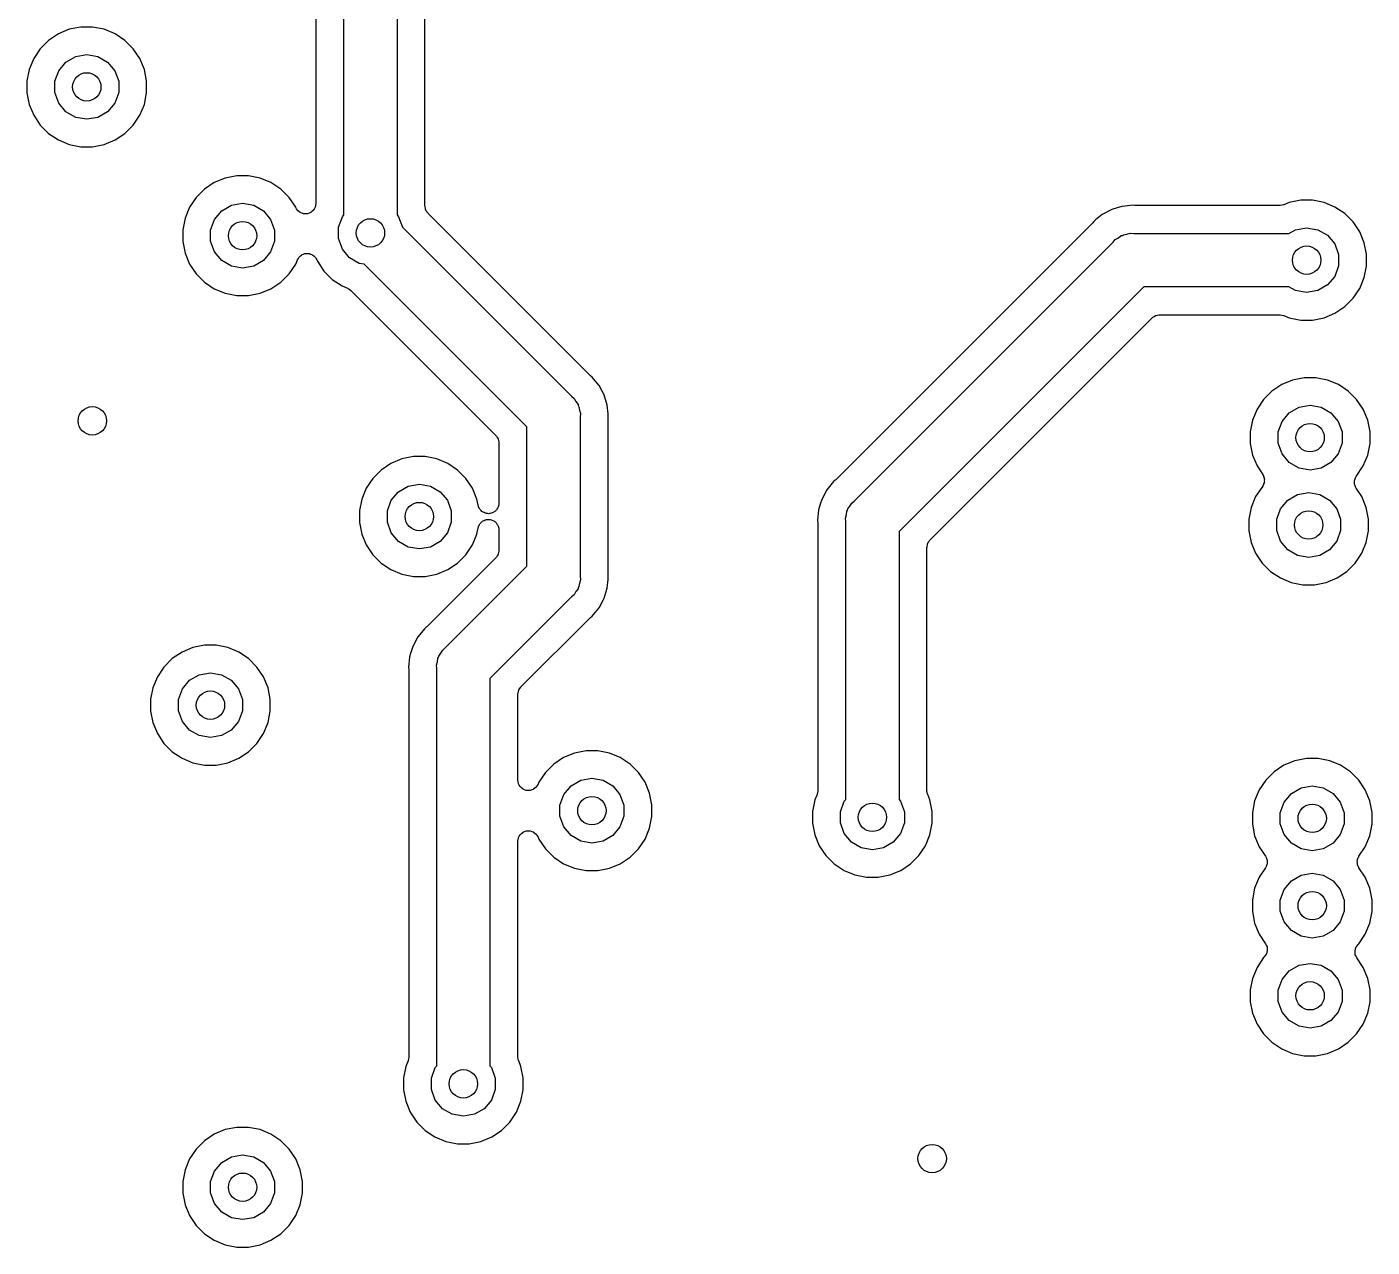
# Model space of a CAD drawing. Extents: x 91.4 to 190.2, y -113.9 to -59.9.
# Drawn here: x 149.8 to 169.06, y -101.75 to -84.28 of the extents above; entities that cross this region are included whole.
import ezdxf

# ---------------------------------------------------------------- set-up
doc = ezdxf.new("R2010")
doc.units = 0
doc.header["$MEASUREMENT"] = 0
doc.layers.add('BLACK', color=7, linetype='CONTINUOUS')

msp = doc.modelspace()

# ---------------------------------------------------------------- linework, layer by layer
at = {"layer": 'BLACK', "linetype": 'CONTINUOUS'}
for p, q in [((155.101, -83.0566), (155.101, -86.9728)), ((155.501, -86.8444), (155.501, -83.0857)), ((154.339, -86.9728), (154.339, -83.1978)), ((153.939, -83.4256), (153.939, -86.8084)), ((150.41, -84.3157), (150.254, -84.3804)), ((150.576, -84.2828), (150.41, -84.3157)), ((150.744, -84.2828), (150.576, -84.2828)), ((150.91, -84.3157), (150.744, -84.2828)), ((151.066, -84.3804), (150.91, -84.3157)), ((150.114, -84.4742), (149.994, -84.5936)), ((150.254, -84.3804), (150.114, -84.4742)), ((151.206, -84.4742), (151.066, -84.3804)), ((151.326, -84.5936), (151.206, -84.4742)), ((149.994, -84.5936), (149.9, -84.734)), ((150.362, -84.7844), (150.501, -84.7037)), ((150.501, -84.7037), (150.66, -84.6757)), ((150.66, -84.6757), (150.819, -84.7037)), ((150.819, -84.7037), (150.958, -84.7844)), ((151.42, -84.734), (151.326, -84.5936)), ((149.836, -84.89), (149.803, -85.0556)), ((149.9, -84.734), (149.836, -84.89)), ((150.203, -85.0594), (150.258, -84.9079)), ((150.258, -84.9079), (150.362, -84.7844)), ((150.958, -84.7844), (151.062, -84.9079)), ((151.062, -84.9079), (151.117, -85.0594)), ((151.484, -84.89), (151.42, -84.734)), ((151.517, -85.0556), (151.484, -84.89)), ((149.803, -85.0556), (149.803, -85.2244)), ((150.203, -85.2206), (150.203, -85.0594)), ((151.117, -85.0594), (151.117, -85.2206)), ((151.517, -85.2244), (151.517, -85.0556)), ((149.803, -85.2244), (149.836, -85.39)), ((150.258, -85.3721), (150.203, -85.2206)), ((151.117, -85.2206), (151.062, -85.3721)), ((151.484, -85.39), (151.517, -85.2244)), ((149.836, -85.39), (149.9, -85.546)), ((150.362, -85.4956), (150.258, -85.3721)), ((151.062, -85.3721), (150.958, -85.4956)), ((151.42, -85.546), (151.484, -85.39)), ((149.9, -85.546), (149.994, -85.6864)), ((150.501, -85.5763), (150.362, -85.4956)), ((150.66, -85.6043), (150.501, -85.5763)), ((150.819, -85.5763), (150.66, -85.6043)), ((150.958, -85.4956), (150.819, -85.5763)), ((151.326, -85.6864), (151.42, -85.546)), ((149.994, -85.6864), (150.114, -85.8058)), ((150.114, -85.8058), (150.254, -85.8996)), ((151.066, -85.8996), (151.206, -85.8058)), ((151.206, -85.8058), (151.326, -85.6864)), ((150.254, -85.8996), (150.41, -85.9643)), ((150.41, -85.9643), (150.576, -85.9972)), ((150.576, -85.9972), (150.744, -85.9972)), ((150.744, -85.9972), (150.91, -85.9643)), ((150.91, -85.9643), (151.066, -85.8996)), ((152.64, -86.4457), (152.484, -86.5104)), ((152.806, -86.4128), (152.64, -86.4457)), ((152.974, -86.4128), (152.806, -86.4128)), ((153.14, -86.4457), (152.974, -86.4128)), ((153.296, -86.5104), (153.14, -86.4457)), ((152.344, -86.6042), (152.224, -86.7236)), ((152.484, -86.5104), (152.344, -86.6042)), ((153.436, -86.6042), (153.296, -86.5104)), ((153.556, -86.7236), (153.436, -86.6042)), ((152.224, -86.7236), (152.13, -86.864)), ((152.592, -86.9144), (152.731, -86.8337)), ((152.731, -86.8337), (152.89, -86.8057)), ((152.89, -86.8057), (153.049, -86.8337)), ((153.049, -86.8337), (153.188, -86.9144)), ((153.65, -86.864), (153.556, -86.7236)), ((153.935, -86.8309), (153.932, -86.8535)), ((153.939, -86.8084), (153.935, -86.8309)), ((165.63, -86.8352), (165.599, -86.8383)), ((165.661, -86.8383), (165.63, -86.8352)), ((167.765, -86.8339), (167.742, -86.8389)), ((167.787, -86.83), (167.765, -86.8339)), ((167.79, -86.8283), (167.787, -86.83)), ((167.793, -86.8276), (167.79, -86.8283)), ((167.87, -86.7957), (167.793, -86.8276)), ((168.036, -86.7628), (167.87, -86.7957)), ((168.204, -86.7628), (168.036, -86.7628)), ((168.37, -86.7957), (168.204, -86.7628)), ((168.526, -86.8604), (168.37, -86.7957)), ((152.066, -87.02), (152.033, -87.1856)), ((152.13, -86.864), (152.066, -87.02)), ((152.488, -87.0379), (152.592, -86.9144)), ((153.188, -86.9144), (153.292, -87.0379)), ((153.65, -86.8658), (153.65, -86.864)), ((153.663, -86.8851), (153.65, -86.8658)), ((153.674, -86.9049), (153.663, -86.8851)), ((153.677, -86.907), (153.674, -86.9049)), ((153.678, -86.9098), (153.677, -86.907)), ((153.697, -86.9237), (153.678, -86.9098)), ((153.714, -86.9383), (153.697, -86.9237)), ((153.717, -86.9395), (153.714, -86.9383)), ((153.72, -86.9415), (153.717, -86.9395)), ((153.742, -86.9484), (153.72, -86.9415)), ((153.763, -86.9562), (153.742, -86.9484)), ((153.766, -86.9562), (153.763, -86.9562)), ((153.769, -86.9572), (153.766, -86.9562)), ((153.792, -86.9562), (153.769, -86.9572)), ((153.815, -86.9562), (153.792, -86.9562)), ((153.818, -86.955), (153.815, -86.9562)), ((153.821, -86.9549), (153.818, -86.955)), ((153.843, -86.9462), (153.821, -86.9549)), ((153.864, -86.9383), (153.843, -86.9462)), ((153.867, -86.9362), (153.864, -86.9383)), ((153.87, -86.9349), (153.867, -86.9362)), ((153.886, -86.9195), (153.87, -86.9349)), ((153.904, -86.9049), (153.886, -86.9195)), ((153.906, -86.902), (153.904, -86.9049)), ((153.908, -86.8998), (153.906, -86.902)), ((153.919, -86.8795), (153.908, -86.8998)), ((153.93, -86.8597), (153.919, -86.8795)), ((153.931, -86.8565), (153.93, -86.8597)), ((153.932, -86.8535), (153.931, -86.8565)), ((154.263, -87.1494), (154.318, -86.9979)), ((154.318, -86.9979), (154.339, -86.9728)), ((155.101, -86.9728), (155.122, -86.9979)), ((155.122, -86.9979), (155.177, -87.1478)), ((155.502, -86.8509), (155.501, -86.8444)), ((155.502, -86.8574), (155.502, -86.8509)), ((155.507, -86.8764), (155.502, -86.8574)), ((155.51, -86.8957), (155.507, -86.8764)), ((155.513, -86.9014), (155.51, -86.8957)), ((155.515, -86.9078), (155.513, -86.9014)), ((155.526, -86.9238), (155.515, -86.9078)), ((155.536, -86.9408), (155.526, -86.9238)), ((155.541, -86.945), (155.536, -86.9408)), ((155.545, -86.9504), (155.541, -86.945)), ((157.86, -89.2654), (155.545, -86.9504)), ((165.194, -86.9675), (165.099, -87.0453)), ((165.33, -86.895), (165.194, -86.9675)), ((165.347, -86.8898), (165.33, -86.895)), ((165.477, -86.8503), (165.347, -86.8898)), ((165.599, -86.8383), (165.477, -86.8503)), ((165.599, -86.8383), (165.599, -86.8383)), ((165.668, -86.8377), (165.661, -86.8383)), ((165.676, -86.839), (165.668, -86.8377)), ((167.736, -86.839), (165.676, -86.839)), ((167.739, -86.8384), (167.736, -86.839)), ((167.742, -86.8389), (167.739, -86.8384)), ((168.666, -86.9542), (168.526, -86.8604)), ((168.786, -87.0736), (168.666, -86.9542)), ((152.033, -87.1856), (152.033, -87.3544)), ((152.433, -87.1894), (152.488, -87.0379)), ((152.433, -87.3506), (152.433, -87.1894)), ((153.292, -87.0379), (153.347, -87.1894)), ((153.347, -87.1894), (153.347, -87.3506)), ((154.263, -87.3106), (154.263, -87.1494)), ((155.177, -87.1478), (157.598, -89.5688)), ((165.045, -87.1001), (161.385, -90.7604)), ((165.05, -87.094), (165.045, -87.1001)), ((165.055, -87.0892), (165.05, -87.094)), ((165.075, -87.0651), (165.055, -87.0892)), ((165.099, -87.0453), (165.075, -87.0651)), ((165.099, -87.0453), (165.099, -87.0453)), ((167.866, -87.239), (167.961, -87.1837)), ((167.961, -87.1837), (168.12, -87.1557)), ((168.12, -87.1557), (168.279, -87.1837)), ((168.279, -87.1837), (168.418, -87.2644)), ((168.88, -87.214), (168.786, -87.0736)), ((168.944, -87.37), (168.88, -87.214)), ((152.033, -87.3544), (152.066, -87.52)), ((152.488, -87.5021), (152.433, -87.3506)), ((153.347, -87.3506), (153.292, -87.5021)), ((154.318, -87.4621), (154.263, -87.3106)), ((161.647, -91.0638), (165.349, -87.3624)), ((165.349, -87.3624), (165.381, -87.3236)), ((165.381, -87.3236), (165.425, -87.2984)), ((165.425, -87.2984), (165.466, -87.2694)), ((165.466, -87.2694), (165.483, -87.265)), ((165.483, -87.265), (165.498, -87.2565)), ((165.498, -87.2565), (165.547, -87.2477)), ((165.547, -87.2477), (165.596, -87.2346)), ((165.596, -87.2346), (165.647, -87.239)), ((165.647, -87.239), (167.866, -87.239)), ((168.418, -87.2644), (168.522, -87.3879)), ((168.522, -87.3879), (168.577, -87.5394)), ((168.977, -87.5356), (168.944, -87.37)), ((152.066, -87.52), (152.13, -87.676)), ((152.592, -87.6256), (152.488, -87.5021)), ((153.292, -87.5021), (153.188, -87.6256)), ((153.675, -87.6155), (153.685, -87.599)), ((153.685, -87.599), (153.694, -87.5816)), ((153.694, -87.5816), (153.699, -87.5772)), ((153.699, -87.5772), (153.703, -87.5716)), ((153.703, -87.5716), (153.718, -87.5597)), ((153.718, -87.5597), (153.733, -87.5464)), ((153.733, -87.5464), (153.739, -87.5439)), ((153.739, -87.5439), (153.744, -87.5399)), ((153.744, -87.5399), (153.763, -87.534)), ((153.763, -87.534), (153.781, -87.5265)), ((153.781, -87.5265), (153.787, -87.5262)), ((153.787, -87.5262), (153.794, -87.5242)), ((153.794, -87.5242), (153.813, -87.5251)), ((153.813, -87.5251), (153.833, -87.5242)), ((153.833, -87.5242), (153.839, -87.5262)), ((153.839, -87.5262), (153.846, -87.5265)), ((153.846, -87.5265), (153.864, -87.534)), ((153.864, -87.534), (153.883, -87.5399)), ((153.883, -87.5399), (153.888, -87.5439)), ((153.888, -87.5439), (153.894, -87.5464)), ((153.894, -87.5464), (153.908, -87.5597)), ((153.908, -87.5597), (153.924, -87.5716)), ((153.924, -87.5716), (153.927, -87.5772)), ((153.927, -87.5772), (153.932, -87.5816)), ((153.932, -87.5816), (153.941, -87.599)), ((153.941, -87.599), (153.952, -87.6155)), ((154.422, -87.5856), (154.318, -87.4621)), ((154.561, -87.6663), (154.422, -87.5856)), ((168.577, -87.5394), (168.577, -87.7006)), ((168.977, -87.7044), (168.977, -87.5356)), ((152.13, -87.676), (152.224, -87.8164)), ((152.731, -87.7063), (152.592, -87.6256)), ((152.89, -87.7343), (152.731, -87.7063)), ((153.049, -87.7063), (152.89, -87.7343)), ((153.188, -87.6256), (153.049, -87.7063)), ((153.556, -87.8164), (153.65, -87.676)), ((153.65, -87.676), (153.675, -87.6155)), ((153.952, -87.6155), (153.96, -87.636)), ((153.96, -87.636), (154.054, -87.7764)), ((154.054, -87.7764), (154.174, -87.8958)), ((154.629, -87.6783), (154.561, -87.6663)), ((156.959, -90.0078), (154.629, -87.6783)), ((168.577, -87.7006), (168.522, -87.8521)), ((168.944, -87.87), (168.977, -87.7044)), ((152.224, -87.8164), (152.344, -87.9358)), ((152.344, -87.9358), (152.484, -88.0296)), ((153.296, -88.0296), (153.436, -87.9358)), ((153.436, -87.9358), (153.556, -87.8164)), ((154.174, -87.8958), (154.314, -87.9896)), ((154.314, -87.9896), (154.391, -88.0215)), ((168.418, -87.9756), (168.279, -88.0563)), ((168.522, -87.8521), (168.418, -87.9756)), ((168.88, -88.026), (168.944, -87.87)), ((152.484, -88.0296), (152.64, -88.0943)), ((152.64, -88.0943), (152.806, -88.1272)), ((152.806, -88.1272), (152.974, -88.1272)), ((152.974, -88.1272), (153.14, -88.0943)), ((153.14, -88.0943), (153.296, -88.0296)), ((154.391, -88.0215), (154.394, -88.0233)), ((154.394, -88.0233), (154.397, -88.0241)), ((154.397, -88.0241), (154.416, -88.0372)), ((154.416, -88.0372), (154.435, -88.0495)), ((154.435, -88.0495), (154.437, -88.0521)), ((154.437, -88.0521), (154.439, -88.054)), ((154.439, -88.054), (156.515, -90.1296)), ((165.788, -88.001), (162.286, -91.5028)), ((167.866, -88.001), (165.788, -88.001)), ((167.961, -88.0563), (167.866, -88.001)), ((168.12, -88.0843), (167.961, -88.0563)), ((168.279, -88.0563), (168.12, -88.0843)), ((168.666, -88.2858), (168.786, -88.1664)), ((168.786, -88.1664), (168.88, -88.026)), ((168.526, -88.3796), (168.666, -88.2858)), ((163.15, -91.2047), (165.91, -88.4449)), ((165.91, -88.4449), (165.915, -88.4411)), ((165.915, -88.4411), (165.919, -88.4361)), ((165.919, -88.4361), (165.936, -88.4263)), ((165.936, -88.4263), (165.952, -88.4151)), ((165.952, -88.4151), (165.959, -88.4133)), ((165.959, -88.4133), (165.964, -88.41)), ((165.964, -88.41), (165.984, -88.4066)), ((165.984, -88.4066), (166.003, -88.4016)), ((166.003, -88.4016), (166.009, -88.4021)), ((166.009, -88.4021), (166.016, -88.401)), ((166.016, -88.401), (167.736, -88.401)), ((167.736, -88.401), (167.739, -88.4016)), ((167.739, -88.4016), (167.742, -88.4011)), ((167.742, -88.4011), (167.765, -88.4061)), ((167.765, -88.4061), (167.787, -88.41)), ((167.787, -88.41), (167.79, -88.4117)), ((167.79, -88.4117), (167.793, -88.4124)), ((167.793, -88.4124), (167.87, -88.4443)), ((167.87, -88.4443), (168.036, -88.4772)), ((168.036, -88.4772), (168.204, -88.4772)), ((168.204, -88.4772), (168.37, -88.4443)), ((168.37, -88.4443), (168.526, -88.3796)), ((157.866, -89.2697), (157.86, -89.2654)), ((157.871, -89.2753), (157.866, -89.2697)), ((157.895, -89.2951), (157.871, -89.2753)), ((157.915, -89.3192), (157.895, -89.2951)), ((157.993, -89.414), (157.915, -89.3192)), ((157.915, -89.3192), (157.915, -89.3192)), ((167.92, -89.3357), (167.764, -89.4004)), ((168.086, -89.3028), (167.92, -89.3357)), ((168.254, -89.3028), (168.086, -89.3028)), ((168.42, -89.3357), (168.254, -89.3028)), ((168.576, -89.4004), (168.42, -89.3357)), ((158.035, -89.4931), (157.993, -89.414)), ((158.065, -89.5497), (158.035, -89.4931)), ((158.035, -89.4931), (158.035, -89.4931)), ((167.624, -89.4942), (167.504, -89.6136)), ((167.764, -89.4004), (167.624, -89.4942)), ((168.716, -89.4942), (168.576, -89.4004)), ((168.836, -89.6136), (168.716, -89.4942)), ((157.598, -89.5688), (157.636, -89.6013)), ((157.636, -89.6013), (157.662, -89.6451)), ((157.662, -89.6451), (157.691, -89.6865)), ((157.691, -89.6865), (157.695, -89.7029)), ((157.695, -89.7029), (157.704, -89.7177)), ((157.704, -89.7177), (157.712, -89.7675)), ((158.11, -89.6969), (158.065, -89.5497)), ((158.122, -89.819), (158.11, -89.6969)), ((167.504, -89.6136), (167.41, -89.754)), ((168.011, -89.7237), (168.17, -89.6957)), ((168.17, -89.6957), (168.329, -89.7237)), ((168.93, -89.754), (168.836, -89.6136)), ((157.712, -89.7675), (157.725, -89.8163)), ((157.725, -89.8163), (157.721, -89.8666)), ((157.721, -89.8666), (157.721, -92.1434)), ((158.121, -89.8957), (158.122, -89.8884)), ((158.121, -92.1143), (158.121, -89.8957)), ((158.125, -89.85), (158.122, -89.819)), ((158.122, -89.881), (158.125, -89.85)), ((158.122, -89.8884), (158.122, -89.881)), ((167.346, -89.91), (167.313, -90.0756)), ((167.41, -89.754), (167.346, -89.91)), ((167.768, -89.9279), (167.872, -89.8044)), ((167.872, -89.8044), (168.011, -89.7237)), ((168.329, -89.7237), (168.468, -89.8044)), ((168.468, -89.8044), (168.572, -89.9279)), ((168.994, -89.91), (168.93, -89.754)), ((169.027, -90.0756), (168.994, -89.91)), ((156.959, -92.0022), (156.959, -90.0078)), ((167.313, -90.0756), (167.313, -90.2444)), ((167.713, -90.0794), (167.768, -89.9279)), ((167.713, -90.2406), (167.713, -90.0794)), ((168.572, -89.9279), (168.627, -90.0794)), ((168.627, -90.0794), (168.627, -90.2406)), ((169.027, -90.2444), (169.027, -90.0756)), ((156.515, -90.1296), (156.519, -90.135)), ((156.519, -90.135), (156.524, -90.1392)), ((156.524, -90.1392), (156.534, -90.1562)), ((156.534, -90.1562), (156.545, -90.1722)), ((156.545, -90.1722), (156.547, -90.1786)), ((156.547, -90.1786), (156.55, -90.1843)), ((156.55, -90.1843), (156.553, -90.2036)), ((156.553, -90.2036), (156.558, -90.2226)), ((156.558, -90.2226), (156.558, -90.2291)), ((156.558, -90.2291), (156.559, -90.2356)), ((156.559, -90.2356), (156.559, -91.0993)), ((167.313, -90.2444), (167.346, -90.41)), ((167.768, -90.3921), (167.713, -90.2406)), ((168.627, -90.2406), (168.572, -90.3921)), ((168.994, -90.41), (169.027, -90.2444)), ((155.17, -90.4657), (155.014, -90.5304)), ((155.336, -90.4328), (155.17, -90.4657)), ((155.504, -90.4328), (155.336, -90.4328)), ((155.67, -90.4657), (155.504, -90.4328)), ((155.826, -90.5304), (155.67, -90.4657)), ((167.346, -90.41), (167.41, -90.566)), ((167.872, -90.5156), (167.768, -90.3921)), ((168.572, -90.3921), (168.468, -90.5156)), ((168.93, -90.566), (168.994, -90.41)), ((154.874, -90.6242), (154.754, -90.7436)), ((155.014, -90.5304), (154.874, -90.6242)), ((155.966, -90.6242), (155.826, -90.5304)), ((156.086, -90.7436), (155.966, -90.6242)), ((167.41, -90.566), (167.491, -90.6867)), ((168.011, -90.5963), (167.872, -90.5156)), ((168.17, -90.6243), (168.011, -90.5963)), ((168.329, -90.5963), (168.17, -90.6243)), ((168.468, -90.5156), (168.329, -90.5963)), ((168.829, -90.7166), (168.93, -90.566)), ((154.754, -90.7436), (154.66, -90.884)), ((155.122, -90.9344), (155.261, -90.8537)), ((155.261, -90.8537), (155.42, -90.8257)), ((155.42, -90.8257), (155.579, -90.8537)), ((155.579, -90.8537), (155.718, -90.9344)), ((156.18, -90.884), (156.086, -90.7436)), ((161.33, -90.8142), (161.252, -90.909)), ((161.35, -90.7901), (161.33, -90.8142)), ((161.33, -90.8142), (161.33, -90.8142)), ((161.374, -90.7703), (161.35, -90.7901)), ((161.379, -90.7647), (161.374, -90.7703)), ((161.385, -90.7604), (161.379, -90.7647)), ((167.491, -90.8534), (167.39, -91.004)), ((167.491, -90.6867), (167.495, -90.6957)), ((167.495, -90.8443), (167.491, -90.8534)), ((167.495, -90.6957), (167.501, -90.7037)), ((167.501, -90.8364), (167.495, -90.8443)), ((167.501, -90.7037), (167.505, -90.7194)), ((167.505, -90.8207), (167.501, -90.8364)), ((167.505, -90.7194), (167.512, -90.7344)), ((167.512, -90.8057), (167.505, -90.8207)), ((167.512, -90.7344), (167.513, -90.7442)), ((167.513, -90.7958), (167.512, -90.8057)), ((167.513, -90.7442), (167.515, -90.7537)), ((167.515, -90.7864), (167.513, -90.7958)), ((167.515, -90.7537), (167.514, -90.77)), ((167.514, -90.77), (167.515, -90.7864)), ((168.805, -90.7836), (168.807, -90.7742)), ((168.806, -90.8), (168.805, -90.7836)), ((168.805, -90.8163), (168.806, -90.8)), ((168.807, -90.8258), (168.805, -90.8163)), ((168.807, -90.7742), (168.808, -90.7643)), ((168.808, -90.8356), (168.807, -90.8258)), ((168.808, -90.7643), (168.815, -90.7493)), ((168.815, -90.8506), (168.808, -90.8356)), ((168.815, -90.7493), (168.819, -90.7336)), ((168.819, -90.8663), (168.815, -90.8506)), ((168.819, -90.7336), (168.825, -90.7257)), ((168.825, -90.8743), (168.819, -90.8663)), ((168.825, -90.7257), (168.829, -90.7166)), ((168.829, -90.8833), (168.825, -90.8743)), ((154.596, -91.04), (154.563, -91.2056)), ((154.66, -90.884), (154.596, -91.04)), ((154.963, -91.2094), (155.018, -91.0579)), ((155.018, -91.0579), (155.122, -90.9344)), ((155.718, -90.9344), (155.822, -91.0579)), ((155.822, -91.0579), (155.877, -91.2094)), ((156.244, -91.04), (156.18, -90.884)), ((156.262, -91.1286), (156.244, -91.04)), ((161.18, -91.0447), (161.159, -91.1147)), ((161.252, -90.909), (161.18, -91.0447)), ((161.609, -91.0963), (161.647, -91.0638)), ((167.39, -91.004), (167.326, -91.16)), ((167.748, -91.1779), (167.852, -91.0544)), ((167.852, -91.0544), (167.991, -90.9737)), ((167.991, -90.9737), (168.15, -90.9457)), ((168.15, -90.9457), (168.309, -90.9737)), ((168.309, -90.9737), (168.448, -91.0544)), ((168.448, -91.0544), (168.552, -91.1779)), ((168.91, -91.004), (168.829, -90.8833)), ((168.974, -91.16), (168.91, -91.004)), ((154.563, -91.2056), (154.563, -91.3744)), ((154.963, -91.3706), (154.963, -91.2094)), ((155.877, -91.2094), (155.877, -91.3706)), ((156.266, -91.1393), (156.262, -91.1286)), ((156.268, -91.1506), (156.266, -91.1393)), ((156.275, -91.1634), (156.268, -91.1506)), ((156.281, -91.1771), (156.275, -91.1634)), ((156.288, -91.1858), (156.281, -91.1771)), ((156.294, -91.1957), (156.288, -91.1858)), ((156.305, -91.2052), (156.294, -91.1957)), ((156.315, -91.2163), (156.305, -91.2052)), ((156.325, -91.2218), (156.315, -91.2163)), ((156.334, -91.2292), (156.325, -91.2218)), ((156.348, -91.2343), (156.334, -91.2292)), ((156.361, -91.2413), (156.348, -91.2343)), ((156.372, -91.2431), (156.361, -91.2413)), ((156.383, -91.247), (156.372, -91.2431)), ((156.398, -91.247), (156.383, -91.247)), ((156.412, -91.2493), (156.398, -91.247)), ((156.424, -91.247), (156.412, -91.2493)), ((156.435, -91.247), (156.424, -91.247)), ((156.449, -91.242), (156.435, -91.247)), ((156.463, -91.2391), (156.449, -91.242)), ((156.473, -91.2331), (156.463, -91.2391)), ((156.484, -91.2292), (156.473, -91.2331)), ((156.495, -91.2197), (156.484, -91.2292)), ((156.508, -91.2121), (156.495, -91.2197)), ((156.515, -91.2031), (156.508, -91.2121)), ((156.524, -91.1957), (156.515, -91.2031)), ((156.531, -91.183), (156.524, -91.1957)), ((156.541, -91.1715), (156.531, -91.183)), ((156.544, -91.1606), (156.541, -91.1715)), ((156.55, -91.1506), (156.544, -91.1606)), ((156.553, -91.1361), (156.55, -91.1506)), ((156.557, -91.1221), (156.553, -91.1361)), ((156.559, -91.0993), (156.557, -91.1106)), ((156.557, -91.1106), (156.557, -91.1221)), ((161.135, -91.1919), (161.12, -91.345)), ((161.159, -91.1147), (161.135, -91.1919)), ((161.52, -91.3113), (161.533, -91.2624)), ((161.533, -91.2624), (161.541, -91.2127)), ((161.541, -91.2127), (161.55, -91.1979)), ((161.55, -91.1979), (161.554, -91.1815)), ((161.554, -91.1815), (161.583, -91.1401)), ((161.583, -91.1401), (161.609, -91.0963)), ((162.73, -91.6246), (163.15, -91.2047)), ((167.326, -91.16), (167.293, -91.3256)), ((167.693, -91.3294), (167.748, -91.1779)), ((168.552, -91.1779), (168.607, -91.3294)), ((169.007, -91.3256), (168.974, -91.16)), ((154.563, -91.3744), (154.596, -91.54)), ((155.018, -91.5221), (154.963, -91.3706)), ((155.877, -91.3706), (155.822, -91.5221)), ((156.244, -91.54), (156.262, -91.4514)), ((156.262, -91.4514), (156.266, -91.4407)), ((156.266, -91.4407), (156.268, -91.4294)), ((156.268, -91.4294), (156.275, -91.4166)), ((156.275, -91.4166), (156.281, -91.4029)), ((156.281, -91.4029), (156.288, -91.3942)), ((156.288, -91.3942), (156.294, -91.3843)), ((156.294, -91.3843), (156.305, -91.3748)), ((156.305, -91.3748), (156.315, -91.3637)), ((156.315, -91.3637), (156.325, -91.3582)), ((156.325, -91.3582), (156.334, -91.3508)), ((156.334, -91.3508), (156.348, -91.3457)), ((156.348, -91.3457), (156.361, -91.3387)), ((156.361, -91.3387), (156.372, -91.3369)), ((156.372, -91.3369), (156.383, -91.333)), ((156.383, -91.333), (156.398, -91.333)), ((156.398, -91.333), (156.412, -91.3307)), ((156.412, -91.3307), (156.424, -91.333)), ((156.424, -91.333), (156.435, -91.333)), ((156.435, -91.333), (156.449, -91.338)), ((156.449, -91.338), (156.463, -91.3409)), ((156.463, -91.3409), (156.473, -91.3469)), ((156.473, -91.3469), (156.484, -91.3508)), ((156.484, -91.3508), (156.495, -91.3603)), ((156.495, -91.3603), (156.508, -91.3679)), ((156.508, -91.3679), (156.515, -91.3769)), ((156.515, -91.3769), (156.524, -91.3843)), ((156.524, -91.3843), (156.531, -91.397)), ((156.531, -91.397), (156.541, -91.4085)), ((156.541, -91.4085), (156.544, -91.4194)), ((156.544, -91.4194), (156.55, -91.4294)), ((156.55, -91.4294), (156.553, -91.4439)), ((156.553, -91.4439), (156.557, -91.4579)), ((161.12, -91.345), (161.123, -91.376)), ((161.123, -91.376), (161.123, -91.3834)), ((161.123, -91.3834), (161.124, -91.3907)), ((161.124, -91.3907), (161.124, -95.2107)), ((161.524, -91.3616), (161.52, -91.3113)), ((161.524, -95.3378), (161.524, -91.3616)), ((167.293, -91.3256), (167.293, -91.4944)), ((167.693, -91.4906), (167.693, -91.3294)), ((168.607, -91.3294), (168.607, -91.4906)), ((169.007, -91.4944), (169.007, -91.3256)), ((154.596, -91.54), (154.66, -91.696)), ((155.122, -91.6456), (155.018, -91.5221)), ((155.261, -91.7263), (155.122, -91.6456)), ((155.718, -91.6456), (155.579, -91.7263)), ((155.822, -91.5221), (155.718, -91.6456)), ((156.18, -91.696), (156.244, -91.54)), ((156.557, -91.4579), (156.557, -91.4694)), ((156.557, -91.4694), (156.559, -91.4807)), ((156.559, -91.4807), (156.559, -91.7744)), ((162.286, -91.5028), (162.286, -95.3378)), ((162.711, -91.6512), (162.721, -91.6342)), ((162.721, -91.6342), (162.726, -91.63)), ((162.726, -91.63), (162.73, -91.6246)), ((167.293, -91.4944), (167.326, -91.66)), ((167.748, -91.6421), (167.693, -91.4906)), ((167.852, -91.7656), (167.748, -91.6421)), ((168.552, -91.6421), (168.448, -91.7656)), ((168.607, -91.4906), (168.552, -91.6421)), ((168.974, -91.66), (169.007, -91.4944)), ((154.66, -91.696), (154.754, -91.8364)), ((154.754, -91.8364), (154.874, -91.9558)), ((155.42, -91.7543), (155.261, -91.7263)), ((155.579, -91.7263), (155.42, -91.7543)), ((155.966, -91.9558), (156.086, -91.8364)), ((156.086, -91.8364), (156.18, -91.696)), ((156.545, -91.8378), (156.534, -91.8538)), ((156.547, -91.8314), (156.545, -91.8378)), ((156.55, -91.8257), (156.547, -91.8314)), ((156.553, -91.8064), (156.55, -91.8257)), ((156.558, -91.7874), (156.553, -91.8064)), ((156.559, -91.7744), (156.558, -91.7809)), ((156.558, -91.7809), (156.558, -91.7874)), ((162.686, -91.7306), (162.687, -91.7241)), ((162.686, -95.2107), (162.686, -91.7306)), ((162.687, -91.7176), (162.692, -91.6986)), ((162.687, -91.7241), (162.687, -91.7176)), ((162.692, -91.6986), (162.695, -91.6793)), ((162.695, -91.6793), (162.698, -91.6736)), ((162.698, -91.6736), (162.7, -91.6672)), ((162.7, -91.6672), (162.711, -91.6512)), ((167.326, -91.66), (167.39, -91.816)), ((167.39, -91.816), (167.484, -91.9564)), ((167.991, -91.8463), (167.852, -91.7656)), ((168.448, -91.7656), (168.309, -91.8463)), ((168.816, -91.9564), (168.91, -91.816)), ((168.91, -91.816), (168.974, -91.66)), ((154.874, -91.9558), (155.014, -92.0496)), ((156.515, -91.8804), (155.53, -92.8654)), ((155.792, -93.1688), (156.959, -92.0022)), ((155.826, -92.0496), (155.966, -91.9558)), ((156.519, -91.875), (156.515, -91.8804)), ((156.524, -91.8708), (156.519, -91.875)), ((156.534, -91.8538), (156.524, -91.8708)), ((167.484, -91.9564), (167.604, -92.0758)), ((168.15, -91.8743), (167.991, -91.8463)), ((168.309, -91.8463), (168.15, -91.8743)), ((168.696, -92.0758), (168.816, -91.9564)), ((155.014, -92.0496), (155.17, -92.1143)), ((155.17, -92.1143), (155.336, -92.1472)), ((155.336, -92.1472), (155.504, -92.1472)), ((155.504, -92.1472), (155.67, -92.1143)), ((155.67, -92.1143), (155.826, -92.0496)), ((157.725, -92.1937), (157.712, -92.2425)), ((157.721, -92.1434), (157.725, -92.1937)), ((158.11, -92.3131), (158.122, -92.191)), ((158.122, -92.1216), (158.121, -92.1143)), ((158.122, -92.129), (158.122, -92.1216)), ((158.125, -92.16), (158.122, -92.129)), ((158.122, -92.191), (158.125, -92.16)), ((158.122, -92.191), (158.122, -92.191)), ((158.122, -92.191), (158.122, -92.191)), ((167.604, -92.0758), (167.744, -92.1696)), ((167.744, -92.1696), (167.9, -92.2343)), ((168.4, -92.2343), (168.556, -92.1696)), ((168.556, -92.1696), (168.696, -92.0758)), ((157.636, -92.4087), (157.598, -92.4412)), ((157.662, -92.3649), (157.636, -92.4087)), ((157.691, -92.3235), (157.662, -92.3649)), ((157.695, -92.3071), (157.691, -92.3235)), ((157.704, -92.2923), (157.695, -92.3071)), ((157.712, -92.2425), (157.704, -92.2923)), ((158.065, -92.4603), (158.11, -92.3131)), ((167.9, -92.2343), (168.066, -92.2672)), ((168.066, -92.2672), (168.234, -92.2672)), ((168.234, -92.2672), (168.4, -92.2343)), ((157.598, -92.4412), (156.431, -93.6078)), ((157.915, -92.6908), (157.993, -92.596)), ((157.993, -92.596), (158.05, -92.4876)), ((158.05, -92.4876), (158.065, -92.4603)), ((158.05, -92.4876), (158.05, -92.4876)), ((158.05, -92.4876), (158.05, -92.4876)), ((156.875, -93.7296), (157.86, -92.7446)), ((157.86, -92.7446), (157.866, -92.7403)), ((157.866, -92.7403), (157.871, -92.7347)), ((157.871, -92.7347), (157.895, -92.7149)), ((157.895, -92.7149), (157.915, -92.6908)), ((155.475, -92.9192), (155.397, -93.014)), ((155.495, -92.8951), (155.475, -92.9192)), ((155.475, -92.9192), (155.475, -92.9192)), ((155.519, -92.8753), (155.495, -92.8951)), ((155.524, -92.8697), (155.519, -92.8753)), ((155.53, -92.8654), (155.524, -92.8697)), ((152.18, -93.1657), (152.024, -93.2304)), ((152.346, -93.1328), (152.18, -93.1657)), ((152.514, -93.1328), (152.346, -93.1328)), ((152.68, -93.1657), (152.514, -93.1328)), ((152.836, -93.2304), (152.68, -93.1657)), ((155.325, -93.1497), (155.294, -93.2502)), ((155.397, -93.014), (155.325, -93.1497)), ((155.754, -93.2013), (155.792, -93.1688)), ((151.884, -93.3242), (151.764, -93.4436)), ((152.024, -93.2304), (151.884, -93.3242)), ((152.976, -93.3242), (152.836, -93.2304)), ((153.096, -93.4436), (152.976, -93.3242)), ((155.28, -93.2969), (155.265, -93.45)), ((155.281, -93.2959), (155.28, -93.2969)), ((155.294, -93.2502), (155.281, -93.2959)), ((155.281, -93.2959), (155.281, -93.2959)), ((155.281, -93.2959), (155.281, -93.2959)), ((155.665, -93.4163), (155.678, -93.3674)), ((155.678, -93.3674), (155.686, -93.3177)), ((155.686, -93.3177), (155.695, -93.3029)), ((155.695, -93.3029), (155.699, -93.2865)), ((155.699, -93.2865), (155.728, -93.2451)), ((155.728, -93.2451), (155.754, -93.2013)), ((151.764, -93.4436), (151.67, -93.584)), ((152.132, -93.6344), (152.271, -93.5537)), ((152.271, -93.5537), (152.43, -93.5257)), ((152.43, -93.5257), (152.589, -93.5537)), ((152.589, -93.5537), (152.728, -93.6344)), ((153.19, -93.584), (153.096, -93.4436)), ((155.265, -93.45), (155.268, -93.481)), ((155.268, -93.481), (155.268, -93.4884)), ((155.268, -93.4884), (155.269, -93.4957)), ((155.269, -93.4957), (155.269, -99.0257)), ((155.669, -93.4666), (155.665, -93.4163)), ((155.669, -99.1528), (155.669, -93.4666)), ((151.606, -93.74), (151.573, -93.9056)), ((151.67, -93.584), (151.606, -93.74)), ((151.973, -93.9094), (152.028, -93.7579)), ((152.028, -93.7579), (152.132, -93.6344)), ((152.728, -93.6344), (152.832, -93.7579)), ((152.832, -93.7579), (152.887, -93.9094)), ((153.254, -93.74), (153.19, -93.584)), ((153.287, -93.9056), (153.254, -93.74)), ((156.431, -93.6078), (156.431, -99.1528)), ((156.845, -93.7722), (156.856, -93.7562)), ((156.856, -93.7562), (156.866, -93.7392)), ((156.866, -93.7392), (156.871, -93.735)), ((156.871, -93.735), (156.875, -93.7296)), ((151.573, -93.9056), (151.573, -94.0744)), ((151.973, -94.0706), (151.973, -93.9094)), ((152.887, -93.9094), (152.887, -94.0706)), ((153.287, -94.0744), (153.287, -93.9056)), ((156.831, -93.8356), (156.832, -93.8291)), ((156.831, -95.0626), (156.831, -93.8356)), ((156.832, -93.8226), (156.837, -93.8036)), ((156.832, -93.8291), (156.832, -93.8226)), ((156.837, -93.8036), (156.84, -93.7843)), ((156.84, -93.7843), (156.843, -93.7786)), ((156.843, -93.7786), (156.845, -93.7722)), ((151.573, -94.0744), (151.606, -94.24)), ((152.028, -94.2221), (151.973, -94.0706)), ((152.887, -94.0706), (152.832, -94.2221)), ((153.254, -94.24), (153.287, -94.0744)), ((151.606, -94.24), (151.67, -94.396)), ((152.132, -94.3456), (152.028, -94.2221)), ((152.832, -94.2221), (152.728, -94.3456)), ((153.19, -94.396), (153.254, -94.24)), ((151.67, -94.396), (151.764, -94.5364)), ((151.764, -94.5364), (151.884, -94.6558)), ((152.271, -94.4263), (152.132, -94.3456)), ((152.43, -94.4543), (152.271, -94.4263)), ((152.589, -94.4263), (152.43, -94.4543)), ((152.728, -94.3456), (152.589, -94.4263)), ((152.976, -94.6558), (153.096, -94.5364)), ((153.096, -94.5364), (153.19, -94.396)), ((151.884, -94.6558), (152.024, -94.7496)), ((152.836, -94.7496), (152.976, -94.6558)), ((157.64, -94.6757), (157.484, -94.7404)), ((157.806, -94.6428), (157.64, -94.6757)), ((157.974, -94.6428), (157.806, -94.6428)), ((158.14, -94.6757), (157.974, -94.6428)), ((158.296, -94.7404), (158.14, -94.6757)), ((152.024, -94.7496), (152.18, -94.8143)), ((152.18, -94.8143), (152.346, -94.8472)), ((152.346, -94.8472), (152.514, -94.8472)), ((152.514, -94.8472), (152.68, -94.8143)), ((152.68, -94.8143), (152.836, -94.7496)), ((157.344, -94.8342), (157.224, -94.9536)), ((157.484, -94.7404), (157.344, -94.8342)), ((158.436, -94.8342), (158.296, -94.7404)), ((158.556, -94.9536), (158.436, -94.8342)), ((167.794, -94.8504), (167.654, -94.9442)), ((167.95, -94.7857), (167.794, -94.8504)), ((168.116, -94.7528), (167.95, -94.7857)), ((168.284, -94.7528), (168.116, -94.7528)), ((168.45, -94.7857), (168.284, -94.7528)), ((168.606, -94.8504), (168.45, -94.7857)), ((168.746, -94.9442), (168.606, -94.8504)), ((156.835, -95.0851), (156.831, -95.0626)), ((156.838, -95.1077), (156.835, -95.0851)), ((156.839, -95.1106), (156.838, -95.1077)), ((156.84, -95.1139), (156.839, -95.1106)), ((156.851, -95.1336), (156.84, -95.1139)), ((157.13, -95.094), (157.12, -95.12)), ((157.224, -94.9536), (157.13, -95.094)), ((157.592, -95.1444), (157.731, -95.0637)), ((157.731, -95.0637), (157.89, -95.0357)), ((157.89, -95.0357), (158.049, -95.0637)), ((158.049, -95.0637), (158.188, -95.1444)), ((158.65, -95.094), (158.556, -94.9536)), ((158.714, -95.25), (158.65, -95.094)), ((167.534, -95.0636), (167.44, -95.204)), ((167.654, -94.9442), (167.534, -95.0636)), ((168.866, -95.0636), (168.746, -94.9442)), ((168.96, -95.204), (168.866, -95.0636)), ((156.862, -95.1539), (156.851, -95.1336)), ((156.864, -95.1561), (156.862, -95.1539)), ((156.866, -95.159), (156.864, -95.1561)), ((156.884, -95.1737), (156.866, -95.159)), ((156.9, -95.1891), (156.884, -95.1737)), ((156.903, -95.1904), (156.9, -95.1891)), ((156.906, -95.1925), (156.903, -95.1904)), ((156.927, -95.2003), (156.906, -95.1925)), ((156.949, -95.209), (156.927, -95.2003)), ((156.952, -95.2092), (156.949, -95.209)), ((156.955, -95.2103), (156.952, -95.2092)), ((156.978, -95.2103), (156.955, -95.2103)), ((157.001, -95.2113), (156.978, -95.2103)), ((157.004, -95.2103), (157.001, -95.2113)), ((157.007, -95.2103), (157.004, -95.2103)), ((157.028, -95.2025), (157.007, -95.2103)), ((157.05, -95.1956), (157.028, -95.2025)), ((157.053, -95.1936), (157.05, -95.1956)), ((157.056, -95.1925), (157.053, -95.1936)), ((157.073, -95.1778), (157.056, -95.1925)), ((157.092, -95.1639), (157.073, -95.1778)), ((157.093, -95.1611), (157.092, -95.1639)), ((157.096, -95.159), (157.093, -95.1611)), ((157.107, -95.1392), (157.096, -95.159)), ((157.12, -95.12), (157.107, -95.1392)), ((157.433, -95.4194), (157.488, -95.2679)), ((157.488, -95.2679), (157.592, -95.1444)), ((158.188, -95.1444), (158.292, -95.2679)), ((158.292, -95.2679), (158.347, -95.4194)), ((158.747, -95.4156), (158.714, -95.25)), ((161.113, -95.2681), (161.081, -95.345)), ((161.115, -95.262), (161.113, -95.2649)), ((161.113, -95.2649), (161.113, -95.2681)), ((161.119, -95.2395), (161.115, -95.262)), ((161.124, -95.2172), (161.119, -95.2395)), ((161.124, -95.2107), (161.123, -95.214)), ((161.123, -95.214), (161.124, -95.2172)), ((162.687, -95.214), (162.686, -95.2107)), ((162.686, -95.2172), (162.687, -95.214)), ((162.691, -95.2395), (162.686, -95.2172)), ((162.695, -95.262), (162.691, -95.2395)), ((162.697, -95.2649), (162.695, -95.262)), ((162.697, -95.2681), (162.697, -95.2649)), ((162.729, -95.345), (162.697, -95.2681)), ((167.44, -95.204), (167.376, -95.36)), ((167.798, -95.3779), (167.902, -95.2544)), ((167.902, -95.2544), (168.041, -95.1737)), ((168.041, -95.1737), (168.2, -95.1457)), ((168.2, -95.1457), (168.359, -95.1737)), ((168.359, -95.1737), (168.498, -95.2544)), ((168.498, -95.2544), (168.602, -95.3779)), ((169.024, -95.36), (168.96, -95.204)), ((157.433, -95.5806), (157.433, -95.4194)), ((158.347, -95.4194), (158.347, -95.5806)), ((158.747, -95.5844), (158.747, -95.4156)), ((161.081, -95.345), (161.048, -95.5106)), ((161.448, -95.5144), (161.503, -95.3629)), ((161.503, -95.3629), (161.524, -95.3378)), ((162.286, -95.3378), (162.307, -95.3629)), ((162.307, -95.3629), (162.362, -95.5144)), ((162.762, -95.5106), (162.729, -95.345)), ((167.376, -95.36), (167.343, -95.5256)), ((167.743, -95.5294), (167.798, -95.3779)), ((168.602, -95.3779), (168.657, -95.5294)), ((169.057, -95.5256), (169.024, -95.36)), ((157.488, -95.7321), (157.433, -95.5806)), ((158.347, -95.5806), (158.292, -95.7321)), ((158.714, -95.75), (158.747, -95.5844)), ((161.048, -95.5106), (161.048, -95.6794)), ((161.048, -95.6794), (161.081, -95.845)), ((161.448, -95.6756), (161.448, -95.5144)), ((161.503, -95.8271), (161.448, -95.6756)), ((162.362, -95.6756), (162.307, -95.8271)), ((162.362, -95.5144), (162.362, -95.6756)), ((162.729, -95.845), (162.762, -95.6794)), ((162.762, -95.6794), (162.762, -95.5106)), ((167.343, -95.5256), (167.343, -95.6944)), ((167.743, -95.6906), (167.743, -95.5294)), ((167.798, -95.8421), (167.743, -95.6906)), ((168.657, -95.6906), (168.602, -95.8421)), ((168.657, -95.5294), (168.657, -95.6906)), ((169.057, -95.6944), (169.057, -95.5256)), ((156.84, -95.8861), (156.851, -95.8664)), ((156.851, -95.8664), (156.862, -95.8461)), ((156.862, -95.8461), (156.864, -95.8439)), ((156.864, -95.8439), (156.866, -95.841)), ((156.866, -95.841), (156.884, -95.8263)), ((156.884, -95.8263), (156.9, -95.8109)), ((156.9, -95.8109), (156.903, -95.8096)), ((156.903, -95.8096), (156.906, -95.8075)), ((156.906, -95.8075), (156.927, -95.7997)), ((156.927, -95.7997), (156.949, -95.791)), ((156.949, -95.791), (156.952, -95.7908)), ((156.952, -95.7908), (156.955, -95.7897)), ((156.955, -95.7897), (156.978, -95.7897)), ((156.978, -95.7897), (157.001, -95.7887)), ((157.001, -95.7887), (157.004, -95.7897)), ((157.004, -95.7897), (157.007, -95.7897)), ((157.007, -95.7897), (157.028, -95.7975)), ((157.028, -95.7975), (157.05, -95.8044)), ((157.05, -95.8044), (157.053, -95.8064)), ((157.053, -95.8064), (157.056, -95.8075)), ((157.056, -95.8075), (157.073, -95.8222)), ((157.073, -95.8222), (157.092, -95.8361)), ((157.092, -95.8361), (157.093, -95.8389)), ((157.093, -95.8389), (157.096, -95.841)), ((157.096, -95.841), (157.107, -95.8608)), ((157.107, -95.8608), (157.12, -95.88)), ((157.12, -95.88), (157.13, -95.906)), ((157.592, -95.8556), (157.488, -95.7321)), ((157.731, -95.9363), (157.592, -95.8556)), ((158.188, -95.8556), (158.049, -95.9363)), ((158.292, -95.7321), (158.188, -95.8556)), ((158.65, -95.906), (158.714, -95.75)), ((161.081, -95.845), (161.145, -96.001)), ((161.607, -95.9506), (161.503, -95.8271)), ((162.307, -95.8271), (162.203, -95.9506)), ((162.665, -96.001), (162.729, -95.845)), ((167.343, -95.6944), (167.376, -95.86)), ((167.376, -95.86), (167.44, -96.016)), ((167.902, -95.9656), (167.798, -95.8421)), ((168.602, -95.8421), (168.498, -95.9656)), ((168.96, -96.016), (169.024, -95.86)), ((169.024, -95.86), (169.057, -95.6944)), ((156.831, -95.9374), (156.835, -95.9149)), ((156.831, -99.0257), (156.831, -95.9374)), ((156.835, -95.9149), (156.838, -95.8923)), ((156.838, -95.8923), (156.839, -95.8894)), ((156.839, -95.8894), (156.84, -95.8861)), ((157.13, -95.906), (157.224, -96.0464)), ((157.224, -96.0464), (157.344, -96.1658)), ((157.89, -95.9643), (157.731, -95.9363)), ((158.049, -95.9363), (157.89, -95.9643)), ((158.436, -96.1658), (158.556, -96.0464)), ((158.556, -96.0464), (158.65, -95.906)), ((161.145, -96.001), (161.239, -96.1414)), ((161.746, -96.0313), (161.607, -95.9506)), ((161.905, -96.0593), (161.746, -96.0313)), ((162.064, -96.0313), (161.905, -96.0593)), ((162.203, -95.9506), (162.064, -96.0313)), ((162.571, -96.1414), (162.665, -96.001)), ((167.44, -96.016), (167.531, -96.1517)), ((168.041, -96.0463), (167.902, -95.9656)), ((168.2, -96.0743), (168.041, -96.0463)), ((168.359, -96.0463), (168.2, -96.0743)), ((168.498, -95.9656), (168.359, -96.0463)), ((168.869, -96.1517), (168.96, -96.016)), ((157.344, -96.1658), (157.484, -96.2596)), ((157.484, -96.2596), (157.64, -96.3243)), ((158.14, -96.3243), (158.296, -96.2596)), ((158.296, -96.2596), (158.436, -96.1658)), ((161.239, -96.1414), (161.359, -96.2608)), ((161.359, -96.2608), (161.499, -96.3546)), ((162.311, -96.3546), (162.451, -96.2608)), ((162.451, -96.2608), (162.571, -96.1414)), ((167.531, -96.1517), (167.535, -96.1607)), ((167.535, -96.1607), (167.541, -96.1687)), ((167.541, -96.1687), (167.545, -96.1844)), ((167.545, -96.1844), (167.552, -96.1993)), ((167.552, -96.1993), (167.553, -96.2092)), ((167.553, -96.2608), (167.552, -96.2707)), ((167.553, -96.2092), (167.555, -96.2187)), ((167.555, -96.2513), (167.553, -96.2608)), ((167.555, -96.2187), (167.554, -96.235)), ((167.554, -96.235), (167.555, -96.2513)), ((168.845, -96.2187), (168.847, -96.2092)), ((168.846, -96.235), (168.845, -96.2187)), ((168.845, -96.2513), (168.846, -96.235)), ((168.847, -96.2608), (168.845, -96.2513)), ((168.847, -96.2092), (168.848, -96.1993)), ((168.848, -96.2707), (168.847, -96.2608)), ((168.848, -96.1993), (168.855, -96.1844)), ((168.855, -96.1844), (168.859, -96.1687)), ((168.859, -96.1687), (168.865, -96.1607)), ((168.865, -96.1607), (168.869, -96.1517)), ((157.64, -96.3243), (157.806, -96.3572)), ((157.806, -96.3572), (157.974, -96.3572)), ((157.974, -96.3572), (158.14, -96.3243)), ((161.499, -96.3546), (161.655, -96.4193)), ((161.655, -96.4193), (161.821, -96.4522)), ((161.821, -96.4522), (161.989, -96.4522)), ((161.989, -96.4522), (162.155, -96.4193)), ((162.155, -96.4193), (162.311, -96.3546)), ((167.44, -96.454), (167.376, -96.61)), ((167.531, -96.3183), (167.44, -96.454)), ((167.535, -96.3093), (167.531, -96.3183)), ((167.541, -96.3013), (167.535, -96.3093)), ((167.545, -96.2856), (167.541, -96.3013)), ((167.552, -96.2707), (167.545, -96.2856)), ((167.902, -96.5044), (168.041, -96.4237)), ((168.041, -96.4237), (168.2, -96.3957)), ((168.2, -96.3957), (168.359, -96.4237)), ((168.359, -96.4237), (168.498, -96.5044)), ((168.855, -96.2856), (168.848, -96.2707)), ((168.859, -96.3013), (168.855, -96.2856)), ((168.865, -96.3093), (168.859, -96.3013)), ((168.869, -96.3183), (168.865, -96.3093)), ((168.96, -96.454), (168.869, -96.3183)), ((169.024, -96.61), (168.96, -96.454)), ((167.376, -96.61), (167.343, -96.7756)), ((167.743, -96.7794), (167.798, -96.6279)), ((167.798, -96.6279), (167.902, -96.5044)), ((168.498, -96.5044), (168.602, -96.6279)), ((168.602, -96.6279), (168.657, -96.7794)), ((169.057, -96.7756), (169.024, -96.61)), ((167.343, -96.7756), (167.343, -96.9444)), ((167.743, -96.9406), (167.743, -96.7794)), ((168.657, -96.7794), (168.657, -96.9406)), ((169.057, -96.9444), (169.057, -96.7756)), ((167.343, -96.9444), (167.376, -97.11)), ((167.798, -97.0921), (167.743, -96.9406)), ((168.657, -96.9406), (168.602, -97.0921)), ((169.024, -97.11), (169.057, -96.9444)), ((167.376, -97.11), (167.44, -97.266)), ((167.902, -97.2156), (167.798, -97.0921)), ((168.041, -97.2963), (167.902, -97.2156)), ((168.498, -97.2156), (168.359, -97.2963)), ((168.602, -97.0921), (168.498, -97.2156)), ((168.96, -97.266), (169.024, -97.11)), ((167.44, -97.266), (167.533, -97.4043)), ((167.533, -97.4043), (167.543, -97.4266)), ((168.2, -97.3243), (168.041, -97.2963)), ((168.359, -97.2963), (168.2, -97.3243)), ((168.842, -97.4363), (168.856, -97.4163)), ((168.856, -97.4163), (168.866, -97.4064)), ((168.866, -97.4064), (168.96, -97.266)), ((167.504, -97.6036), (167.41, -97.744)), ((167.514, -97.5937), (167.504, -97.6036)), ((167.528, -97.5737), (167.514, -97.5937)), ((167.543, -97.5539), (167.528, -97.5737)), ((167.543, -97.4266), (167.553, -97.4488)), ((167.544, -97.551), (167.543, -97.5524)), ((167.543, -97.5524), (167.543, -97.5539)), ((167.55, -97.5274), (167.544, -97.551)), ((167.557, -97.5039), (167.55, -97.5274)), ((167.553, -97.4488), (167.553, -97.4504)), ((167.553, -97.4504), (167.554, -97.4519)), ((167.554, -97.4519), (167.555, -97.4763)), ((167.555, -97.4763), (167.557, -97.5007)), ((167.557, -97.5007), (167.557, -97.5023)), ((167.557, -97.5023), (167.557, -97.5039)), ((168.813, -97.5061), (168.82, -97.4826)), ((168.813, -97.5077), (168.813, -97.5061)), ((168.813, -97.5093), (168.813, -97.5077)), ((168.815, -97.5337), (168.813, -97.5093)), ((168.816, -97.558), (168.815, -97.5337)), ((168.817, -97.5596), (168.816, -97.558)), ((168.817, -97.5612), (168.817, -97.5596)), ((168.827, -97.5834), (168.817, -97.5612)), ((168.82, -97.4826), (168.826, -97.459)), ((168.826, -97.459), (168.827, -97.4576)), ((168.827, -97.4561), (168.842, -97.4363)), ((168.827, -97.4576), (168.827, -97.4561)), ((168.837, -97.6057), (168.827, -97.5834)), ((168.93, -97.744), (168.837, -97.6057)), ((167.41, -97.744), (167.346, -97.9)), ((167.768, -97.9179), (167.872, -97.7944)), ((167.872, -97.7944), (168.011, -97.7137)), ((168.011, -97.7137), (168.17, -97.6857)), ((168.17, -97.6857), (168.329, -97.7137)), ((168.329, -97.7137), (168.468, -97.7944)), ((168.468, -97.7944), (168.572, -97.9179)), ((168.994, -97.9), (168.93, -97.744)), ((167.346, -97.9), (167.313, -98.0656)), ((167.713, -98.0694), (167.768, -97.9179)), ((168.572, -97.9179), (168.627, -98.0694)), ((169.027, -98.0656), (168.994, -97.9)), ((167.313, -98.0656), (167.313, -98.2344)), ((167.713, -98.2306), (167.713, -98.0694)), ((168.627, -98.0694), (168.627, -98.2306)), ((169.027, -98.2344), (169.027, -98.0656)), ((167.313, -98.2344), (167.346, -98.4)), ((167.768, -98.3821), (167.713, -98.2306)), ((167.872, -98.5056), (167.768, -98.3821)), ((168.572, -98.3821), (168.468, -98.5056)), ((168.627, -98.2306), (168.572, -98.3821)), ((168.994, -98.4), (169.027, -98.2344)), ((167.346, -98.4), (167.41, -98.556)), ((167.41, -98.556), (167.504, -98.6964)), ((168.011, -98.5863), (167.872, -98.5056)), ((168.468, -98.5056), (168.329, -98.5863)), ((168.836, -98.6964), (168.93, -98.556)), ((168.93, -98.556), (168.994, -98.4)), ((167.504, -98.6964), (167.624, -98.8158)), ((168.17, -98.6143), (168.011, -98.5863)), ((168.329, -98.5863), (168.17, -98.6143)), ((168.716, -98.8158), (168.836, -98.6964)), ((167.624, -98.8158), (167.764, -98.9096)), ((167.764, -98.9096), (167.92, -98.9743)), ((168.42, -98.9743), (168.576, -98.9096)), ((168.576, -98.9096), (168.716, -98.8158)), ((155.258, -99.0831), (155.226, -99.16)), ((155.26, -99.077), (155.258, -99.0799)), ((155.258, -99.0799), (155.258, -99.0831)), ((155.264, -99.0545), (155.26, -99.077)), ((155.269, -99.0322), (155.264, -99.0545)), ((155.269, -99.0257), (155.268, -99.029)), ((155.268, -99.029), (155.269, -99.0322)), ((155.648, -99.1779), (155.669, -99.1528)), ((156.431, -99.1528), (156.452, -99.1779)), ((156.832, -99.029), (156.831, -99.0257)), ((156.831, -99.0322), (156.832, -99.029)), ((156.836, -99.0545), (156.831, -99.0322)), ((156.84, -99.077), (156.836, -99.0545)), ((156.842, -99.0799), (156.84, -99.077)), ((156.842, -99.0831), (156.842, -99.0799)), ((156.874, -99.16), (156.842, -99.0831)), ((167.92, -98.9743), (168.086, -99.0072)), ((168.086, -99.0072), (168.254, -99.0072)), ((168.254, -99.0072), (168.42, -98.9743)), ((155.226, -99.16), (155.193, -99.3256)), ((155.193, -99.3256), (155.193, -99.4944)), ((155.593, -99.3294), (155.648, -99.1779)), ((155.593, -99.4906), (155.593, -99.3294)), ((156.452, -99.1779), (156.507, -99.3294)), ((156.507, -99.3294), (156.507, -99.4906)), ((156.907, -99.3256), (156.874, -99.16)), ((156.907, -99.4944), (156.907, -99.3256)), ((155.193, -99.4944), (155.226, -99.66)), ((155.648, -99.6421), (155.593, -99.4906)), ((156.507, -99.4906), (156.452, -99.6421)), ((156.874, -99.66), (156.907, -99.4944)), ((155.226, -99.66), (155.29, -99.816)), ((155.752, -99.7656), (155.648, -99.6421)), ((156.452, -99.6421), (156.348, -99.7656)), ((156.81, -99.816), (156.874, -99.66)), ((155.29, -99.816), (155.384, -99.9564)), ((155.891, -99.8463), (155.752, -99.7656)), ((156.05, -99.8743), (155.891, -99.8463)), ((156.209, -99.8463), (156.05, -99.8743)), ((156.348, -99.7656), (156.209, -99.8463)), ((156.716, -99.9564), (156.81, -99.816)), ((152.64, -100.066), (152.484, -100.13)), ((152.806, -100.033), (152.64, -100.066)), ((152.974, -100.033), (152.806, -100.033)), ((153.14, -100.066), (152.974, -100.033)), ((153.296, -100.13), (153.14, -100.066)), ((155.384, -99.9564), (155.504, -100.076)), ((155.504, -100.076), (155.644, -100.17)), ((156.456, -100.17), (156.596, -100.076)), ((156.596, -100.076), (156.716, -99.9564)), ((152.344, -100.224), (152.224, -100.344)), ((152.484, -100.13), (152.344, -100.224)), ((153.436, -100.224), (153.296, -100.13)), ((153.556, -100.344), (153.436, -100.224)), ((155.644, -100.17), (155.8, -100.234)), ((155.8, -100.234), (155.966, -100.267)), ((155.966, -100.267), (156.134, -100.267)), ((156.134, -100.267), (156.3, -100.234)), ((156.3, -100.234), (156.456, -100.17)), ((152.13, -100.484), (152.066, -100.64)), ((152.224, -100.344), (152.13, -100.484)), ((152.592, -100.534), (152.731, -100.454)), ((152.731, -100.454), (152.89, -100.426)), ((152.89, -100.426), (153.049, -100.454)), ((153.049, -100.454), (153.188, -100.534)), ((153.65, -100.484), (153.556, -100.344)), ((153.714, -100.64), (153.65, -100.484)), ((152.066, -100.64), (152.033, -100.806)), ((152.433, -100.809), (152.488, -100.658)), ((152.488, -100.658), (152.592, -100.534)), ((153.188, -100.534), (153.292, -100.658)), ((153.292, -100.658), (153.347, -100.809)), ((153.747, -100.806), (153.714, -100.64)), ((152.033, -100.806), (152.033, -100.974)), ((152.433, -100.971), (152.433, -100.809)), ((153.347, -100.809), (153.347, -100.971)), ((153.747, -100.974), (153.747, -100.806)), ((152.033, -100.974), (152.066, -101.14)), ((152.488, -101.122), (152.433, -100.971)), ((153.347, -100.971), (153.292, -101.122)), ((153.714, -101.14), (153.747, -100.974)), ((152.066, -101.14), (152.13, -101.296)), ((152.592, -101.246), (152.488, -101.122)), ((152.731, -101.326), (152.592, -101.246)), ((153.188, -101.246), (153.049, -101.326)), ((153.292, -101.122), (153.188, -101.246)), ((153.65, -101.296), (153.714, -101.14)), ((152.13, -101.296), (152.224, -101.436)), ((152.224, -101.436), (152.344, -101.556)), ((152.89, -101.354), (152.731, -101.326)), ((153.049, -101.326), (152.89, -101.354)), ((153.436, -101.556), (153.556, -101.436)), ((153.556, -101.436), (153.65, -101.296)), ((152.344, -101.556), (152.484, -101.65)), ((152.484, -101.65), (152.64, -101.714)), ((153.14, -101.714), (153.296, -101.65)), ((153.296, -101.65), (153.436, -101.556)), ((152.64, -101.714), (152.806, -101.747)), ((152.806, -101.747), (152.974, -101.747)), ((152.974, -101.747), (153.14, -101.714))]:
    msp.add_line(p, q, dxfattribs=at)
at = {"layer": 'BLACK'}
for centre in [(150.66, -85.14), (154.72, -87.23), (152.89, -87.27), (168.12, -87.62), (150.74, -89.92), (168.17, -90.16), (155.42, -91.29), (168.15, -91.41), (152.43, -93.99), (157.89, -95.5), (161.905, -95.595), (168.2, -95.61), (168.2, -96.86), (168.17, -98.15), (156.05, -99.41), (162.76, -100.48), (152.89, -100.89)]:
    msp.add_circle(centre, 0.2032, dxfattribs=at)

doc.saveas('drawing.dxf')
